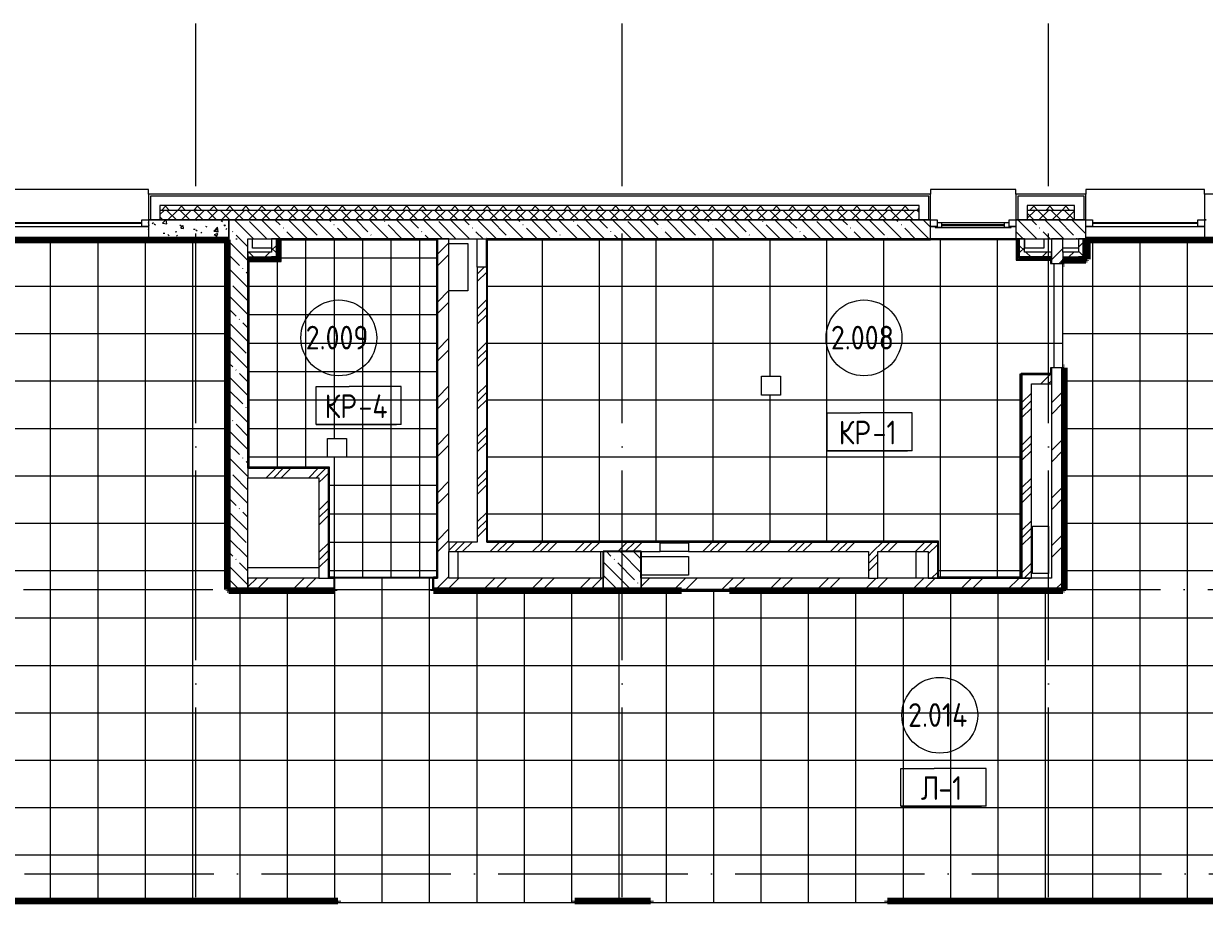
# Model space of a CAD drawing. Header units: millimetres. Extents: x 97 to 214665, y -4577 to 61202.
# Drawn here: x 68931 to 81393, y 51375 to 60645 of the extents above; entities that cross this region are included whole.
import ezdxf

# ---------------------------------------------------------------- set-up
doc = ezdxf.new("R2010")
doc.units = ezdxf.units.MM
doc.linetypes.add('ADSK_Линия сетки', pattern=[2500, 2000, -250, 0, -250])
for name, color, linetype, lineweight in [('A-AREA-____-IDEN', 2, 'Continuous', 20), ('A-FLOR-____-IDEN', 11, 'Continuous', 20), ('A-FLOR-____-OTLN', 192, 'Continuous', 9), ('A-FLOR-____-PATT', 8, 'Continuous', 9), ('A-GENM-____-MCUT', 13, 'Continuous', 9), ('A-GENM-____-OTLN', 13, 'Continuous', 9), ('A-GLAZ-____-MCUT', 151, 'Continuous', 9), ('A-GLAZ-____-OTLN', 151, 'Continuous', 9), ('A-WALL-____-MCUT', 113, 'Continuous', 9), ('A-WALL-____-PATT', 111, 'Continuous', 9), ('A-WALL-FNSH-MCUT', 113, 'Continuous', 9), ('I-WALL-____-OTLN', 2, 'Continuous', 9), ('S-COLS-____-MCUT', 52, 'Continuous', 9), ('S-COLS-____-OTLN', 52, 'Continuous', 9), ('S-GRID-____-OTLN', 1, 'Continuous', 9)]:
    doc.layers.add(name, color=color, linetype=linetype, lineweight=lineweight)
doc.styles.add('GOST Common', font='GOST_Common.ttf', dxfattribs={"width": 0.9, "height": 250})
pattern_1 = [(45, (0, 0), (-224.5064, 224.5064), []), (45, (79.38, 0), (0, 449.0128), []), (45, (-79.38, 0), (0, 449.0128), [])]
pattern_2 = [(45, (0, 0), (-251.4472, 251.4472), []), (45, (0, 381), (-251.4472, 251.4472), [])]
pattern_3 = [(135, (0, 0), (-142.5612, -142.5612), []), (135, (142.56, 0), (-142.5612, -142.5612), [252.016, -50.403, 3.353, -47.05])]
pattern_4 = [(45, (0, 0), (-141.42136, 141.42136), []), (135, (0, 0), (-141.42136, -141.42136), [])]

# ---------------------------------------------------------------- blocks, each defined once
blk = doc.blocks.new('Окно_СКБ_1Ст1 - 120_Окно_СКБ_1Ст_900_ОК3л-29018700-О_АИ_ПП_4_200_Целиком')
at = {"layer": 'A-GLAZ-____-MCUT', "color": 90}
for p, q in [((-450, -195), (-450, -125)), ((-450, -125), (-380, -125)), ((-380, -195), (-450, -195)), ((-380, -195), (-400, -195)), ((-400, -195), (-400, -205)), ((-400, -205), (400, -205)), ((400, -205), (-400, -205)), ((-380, -125), (-380, -195)), ((380, -155), (-380, -155)), ((-380, -155), (-380, -195)), ((-330, -205), (-330, -155)), ((330, -205), (330, -155)), ((380, -195), (380, -125)), ((380, -125), (450, -125)), ((380, -195), (380, -155)), ((450, -195), (380, -195)), ((400, -195), (380, -195)), ((400, -205), (400, -195)), ((450, -125), (450, -195))]:
    blk.add_line(p, q, dxfattribs=at)
at = {"layer": 'A-GLAZ-____-MCUT', "color": 10, "lineweight": 5}
for p, q in [((-330, -175), (330, -175)), ((330, -185), (-330, -185))]:
    blk.add_line(p, q, dxfattribs=at)
at = {"layer": 'A-GLAZ-____-OTLN', "color": 10, "lineweight": 5}
for p, q in [((-450, -195), (-400, -195)), ((400, -195), (450, -195))]:
    blk.add_line(p, q, dxfattribs=at)
blk = doc.blocks.new('Окно_СКБ_1Ст1 - 120_Окно_СКБ_1Ст_1250_ОКп14_E30-37619683-О_АИ_ПП_4_200_Целиком')
at = {"layer": 'A-GLAZ-____-MCUT', "color": 90}
for p, q in [((-625, -195), (-625, -125)), ((-625, -125), (-555, -125)), ((-555, -195), (-625, -195)), ((-555, -125), (-555, -195)), ((555, -195), (555, -125)), ((555, -125), (625, -125)), ((625, -195), (555, -195)), ((625, -125), (625, -195))]:
    blk.add_line(p, q, dxfattribs=at)
at = {"layer": 'A-GLAZ-____-MCUT', "color": 10, "lineweight": 5}
for p, q in [((555, -155), (-555, -155)), ((555, -165), (-555, -165))]:
    blk.add_line(p, q, dxfattribs=at)
at = {"layer": 'A-GLAZ-____-OTLN', "color": 10, "lineweight": 5}
blk.add_line((-625, -195), (625, -195), dxfattribs=at)
blk = doc.blocks.new('WNW_Отлив1 - Отлив_металлический 2-28596055-О_АИ_ПП_4_200_Целиком')
at = {"layer": 'A-GLAZ-____-OTLN', "color": 10, "lineweight": 5}
for p, q in [((450, 320), (-450, 320)), ((-450, 320), (-450, 270)), ((450, 270), (450, 320))]:
    blk.add_line(p, q, dxfattribs=at)
blk = doc.blocks.new('WNW_Отлив1 - Отлив_металлический 2-28598996-О_АИ_ПП_4_200_Целиком')
at = {"layer": 'A-GLAZ-____-OTLN', "color": 10, "lineweight": 5}
for p, q in [((625, 320), (-625, 320)), ((-625, 320), (-625, 270)), ((625, 270), (625, 320))]:
    blk.add_line(p, q, dxfattribs=at)
blk = doc.blocks.new('Окно_СКБ_2Ст1 - Окно_СКБ_2Ст_2800_ОК12Л-29018792-О_АИ_ПП_4_200_Целиком')
at = {"layer": 'A-GLAZ-____-MCUT', "color": 90}
for p, q in [((-1400, -195), (-1400, -125)), ((-1400, -125), (-1330, -125)), ((-1330, -195), (-1400, -195)), ((-1330, -195), (-1350, -195)), ((-1350, -195), (-1350, -205)), ((-1350, -205), (-550, -205)), ((-550, -205), (-1350, -205)), ((-1330, -125), (-1330, -195)), ((-570, -155), (-1330, -155)), ((-1330, -155), (-1330, -195)), ((-1280, -205), (-1280, -155)), ((-620, -205), (-620, -155)), ((-570, -195), (-570, -125)), ((-570, -125), (-500, -125)), ((-570, -195), (-570, -155)), ((-500, -195), (-570, -195)), ((-550, -195), (-570, -195)), ((-550, -205), (-550, -195)), ((-500, -125), (-500, -195)), ((1330, -195), (1330, -125)), ((1330, -125), (1400, -125)), ((1400, -195), (1330, -195)), ((1400, -125), (1400, -195))]:
    blk.add_line(p, q, dxfattribs=at)
at = {"layer": 'A-GLAZ-____-MCUT', "color": 10, "lineweight": 5}
for p, q in [((-1280, -175), (-620, -175)), ((-620, -185), (-1280, -185)), ((1330, -155), (-500, -155)), ((1330, -165), (-500, -165))]:
    blk.add_line(p, q, dxfattribs=at)
at = {"layer": 'A-GLAZ-____-OTLN', "color": 10, "lineweight": 5}
for p, q in [((-1400, -195), (-1350, -195)), ((-550, -195), (1400, -195))]:
    blk.add_line(p, q, dxfattribs=at)
blk = doc.blocks.new('WNW_Отлив1 - Отлив_металлический 2-28596384-О_АИ_ПП_4_200_Целиком')
at = {"layer": 'A-GLAZ-____-OTLN', "color": 10, "lineweight": 5}
for p, q in [((1400, 320), (-1400, 320)), ((-1400, 320), (-1400, 270)), ((1400, 270), (1400, 320))]:
    blk.add_line(p, q, dxfattribs=at)
blk = doc.blocks.new('ASML_АР_Отделка Люка - ВО Отделка люков_Грунтовка 0_Шпатлевка 0_Окраска 0_0-42467640-О_АИ_ПП_4_200_Целиком')
at = {"layer": 'A-GENM-____-MCUT', "color": 130, "lineweight": 25}
for p, q in [((150, 3), (-150, 3)), ((-150, 3), (-150, 0)), ((150, 0), (150, 3)), ((-150, 0), (150, 0))]:
    blk.add_line(p, q, dxfattribs=at)
blk = doc.blocks.new('0083_СОШ675_АР_R22_rvt-1-О_АИ_ПП_4_200_Целиком')
at = {"layer": 'A-WALL-____-PATT', "lineweight": 5}
h = blk.add_hatch(dxfattribs=at)
h.set_pattern_fill('FP_7', color=10, style=0, pattern_type=2)
h.set_pattern_definition([(135, (0, 0), (-84.85281, -84.85281), []), (225, (0, 0), (84.85281, -84.85281), [])])
h.paths.add_polyline_path([(69260, 58675), (69260, 58725), (63140, 58725), (63140, 58675), (68797, 58675)])
h.paths.add_polyline_path([(61290, 58675), (61700, 58675), (61700, 58725), (61290, 58725)])
h.paths.add_polyline_path([(60100, 58675), (60150, 58675), (60150, 58725), (52970, 58725), (52970, 58675), (59133, 58675)])
h.paths.add_polyline_path([(49930, 58675), (49930, 58725), (48670, 58725), (48670, 58675), (49470, 58675)])
h.paths.add_polyline_path([(45630, 58675), (45630, 58725), (44320, 58725), (44320, 58675), (45604, 58675)])
h.paths.add_polyline_path([(43180, 58675), (43180, 58725), (42770, 58725), (42770, 58675)])
h.paths.add_polyline_path([(41280, 58675), (41280, 58725), (39970, 58725), (39970, 58675), (40773, 58675)])
h.paths.add_polyline_path([(36930, 58675), (36930, 58725), (35620, 58725), (35620, 58675), (36907, 58675)])
h.paths.add_polyline_path([(32580, 58675), (32580, 58725), (31270, 58725), (31270, 58675), (32075, 58675)])
h.paths.add_polyline_path([(29720, 58675), (30130, 58675), (30130, 58725), (29720, 58725)])
h.paths.add_polyline_path([(28230, 58675), (28230, 58725), (24015, 58725), (24015, 58675), (25311, 58675)])
h.paths.add_polyline_path([(22412, 58675), (22525, 58675), (22525, 58725), (22025, 58725), (22025, 58675)])
h.paths.add_polyline_path([(20885, 58675), (20885, 58725), (12870, 58725), (12870, 58675), (20479, 58675)])
h.paths.add_polyline_path([(8883, 58675), (9830, 58675), (9830, 58725), (8870, 58725), (8870, 58675)])
h.paths.add_polyline_path([(7430, 58675), (7430, 58725), (-350, 58725), (-350, 58675), (5984, 58675)])
h = blk.add_hatch(dxfattribs=at)
h.set_pattern_fill('FP_21', color=10, style=0, pattern_type=2)
h.set_pattern_definition([(45, (0, 0), (-70.71068, 70.71068), []), (135, (0, 0), (-70.71068, -70.71068), [])])
h.paths.add_polyline_path([(69050, 58575), (69260, 58575), (69260, 58675), (63140, 58675), (63140, 58575), (68797, 58575)])
h.paths.add_polyline_path([(59250, 58575), (60150, 58575), (60150, 58675), (52970, 58675), (52970, 58575), (59133, 58575)])
h.paths.add_polyline_path([(61290, 58575), (61700, 58575), (61700, 58675), (61290, 58675)])
h.paths.add_polyline_path([(49650, 58575), (49650, 58575), (49930, 58575), (49930, 58675), (48670, 58675), (48670, 58575), (49470, 58575)])
h.paths.add_polyline_path([(45350, 58575), (45350, 58575), (45630, 58575), (45630, 58675), (44320, 58675), (44320, 58575), (44638, 58575)])
h.paths.add_polyline_path([(40773, 58575), (41280, 58575), (41280, 58675), (39970, 58675), (39970, 58575)])
h.paths.add_polyline_path([(43180, 58575), (43180, 58675), (42770, 58675), (42770, 58575)])
h.paths.add_polyline_path([(36907, 58575), (36930, 58575), (36930, 58675), (35620, 58675), (35620, 58575), (36350, 58575)])
h.paths.add_polyline_path([(31270, 58575), (32580, 58575), (32580, 58675), (31270, 58675)])
h.paths.add_polyline_path([(29720, 58575), (30130, 58575), (30130, 58675), (29720, 58675)])
h.paths.add_polyline_path([(28230, 58575), (28230, 58675), (24015, 58675), (24015, 58575), (25311, 58575)])
h.paths.add_polyline_path([(22525, 58575), (22525, 58675), (22025, 58675), (22025, 58575), (22412, 58575)])
h.paths.add_polyline_path([(20885, 58575), (20885, 58675), (12870, 58675), (12870, 58575), (20479, 58575)])
h.paths.add_polyline_path([(9830, 58575), (9830, 58675), (8870, 58675), (8870, 58575), (9100, 58575)])
h.paths.add_polyline_path([(7430, 58575), (7430, 58675), (-300, 58675), (-300, 58575), (5984, 58575)])
h = blk.add_hatch(dxfattribs=at)
h.set_pattern_fill('FP_74', color=10, style=0, pattern_type=2)
h.set_pattern_definition([(50, (0, 0), (364.368, -31.8783), [38.1, -419.1]), (355, (0, 0), (-70.4859, 382.1133), [30.48, -335.28]), (100.451, (30.36, -2.66), (293.885, 350.2334), [32.38, -356.18]), (46.184, (0, 101.6), (542.1585, -84.0858), [57.15, -628.65]), (96.636, (45.2, 94.6), (474.805, 494.8554), [48.57, -534.27]), (351.184, (0, 101.6), (474.81, 494.85), [45.72, -502.92]), (21, (50.8, 76.2), (303.2285, -204.5305), [38.1, -419.1]), (326, (50.8, 76.2), (123.604, 368.376), [30.48, -335.28]), (71.451, (76.07, 59.16), (426.8341, 163.8427), [32.38, -356.18]), (37.5, (0, 0), (6.17665, 169.11015), [16.764, -314.452, 16.764, -323.596, -336.55]), (37.5, (0, 0), (6.17665, 169.11015), [-671.576, 16.764, -319.786]), (7.5, (0, 0), (133.6389, 200.3615), [16.764, -177.292, 16.764, -306.832, -128.27]), (7.5, (0, 0), (133.6389, 200.3615), [-517.652, 16.764, -111.506]), (327.5, (-113.28, 0), (271.18182, -11.45836), [16.764, -110.236, 16.764, -379.476, -525.78]), (327.5, (-113.28, 0), (271.18182, -11.45836), [-523.24, 16.764, -509.016]), (317.5, (-164.08, 0), (296.2585, 50.85285), [16.764, -148.336, 16.764, -246.38, -373.38]), (317.5, (-164.08, 0), (296.2585, 50.85285), [-428.244, 16.764, -356.616])])
h.paths.add_polyline_path([(13600, 58375), (13600, 58575), (12750, 58575), (12750, 58375)])
h.paths.add_polyline_path([(9950, 58375), (9950, 58575), (9100, 58575), (9100, 58375), (9849, 58375)])
h = blk.add_hatch(dxfattribs=at)
h.set_pattern_fill('FP_31', color=10, style=0, pattern_type=2)
h.set_pattern_definition(pattern_3)
h.paths.add_polyline_path([(13800, 54675), (13800, 58575), (13600, 58575), (13600, 54675), (13715, 54675)])
h = blk.add_hatch(dxfattribs=at)
h.set_pattern_fill('FP_31', color=10, style=0, pattern_type=2)
h.set_pattern_definition(pattern_3)
h.paths.add_polyline_path([(22280, 58375), (22645, 58375), (22645, 58575), (21905, 58575), (21905, 58375), (21929, 58375)])
h.paths.add_polyline_path([(21005, 58375), (21005, 58575), (13800, 58575), (13800, 58375), (20479, 58375)])
h = blk.add_hatch(dxfattribs=at)
h.set_pattern_fill('FP_20', color=252, style=0, pattern_type=2)
h.set_pattern_definition(pattern_4)
h.paths.add_polyline_path([(14100, 58185), (14100, 58375), (14050, 58375), (14050, 58185)])
h = blk.add_hatch(dxfattribs=at)
h.set_pattern_fill('FP_11', color=10, style=0, pattern_type=2)
h.set_pattern_definition(pattern_2)
h.paths.add_polyline_path([(15800, 54795), (15920, 54795), (15920, 58375), (15800, 58375), (15800, 54848)])
h = blk.add_hatch(dxfattribs=at)
h.set_pattern_fill('FP_20', color=252, style=0, pattern_type=2)
h.set_pattern_definition(pattern_4)
h.paths.add_polyline_path([(21995, 58185), (21995, 58375), (21945, 58375), (21945, 58185)])
h = blk.add_hatch(dxfattribs=at)
h.set_pattern_fill('FP_11', color=10, style=0, pattern_type=2)
h.set_pattern_definition(pattern_2)
h.paths.add_polyline_path([(22280, 54675), (22400, 54675), (22400, 57015), (22280, 57015), (22280, 54795)])
h.paths.add_polyline_path([(22280, 58115), (22400, 58115), (22400, 58375), (22280, 58375)])
h = blk.add_hatch(dxfattribs=at)
h.set_pattern_fill('FP_20', color=252, style=0, pattern_type=2)
h.set_pattern_definition(pattern_4)
h.paths.add_polyline_path([(22617, 58185), (22617, 58375), (22567, 58375), (22567, 58185)])
h = blk.add_hatch(dxfattribs=at)
h.set_pattern_fill('FP_20', color=252, style=0, pattern_type=2)
h.set_pattern_definition(pattern_4)
h.paths.add_polyline_path([(14050, 58185), (14050, 58235), (13800, 58235), (13800, 58185)])
h = blk.add_hatch(dxfattribs=at)
h.set_pattern_fill('FP_20', color=252, style=0, pattern_type=2)
h.set_pattern_definition(pattern_4)
h.paths.add_polyline_path([(22280, 58185), (22280, 58235), (21995, 58235), (21995, 58185)])
h = blk.add_hatch(dxfattribs=at)
h.set_pattern_fill('FP_20', color=252, style=0, pattern_type=2)
h.set_pattern_definition(pattern_4)
h.paths.add_polyline_path([(22567, 58185), (22567, 58235), (22400, 58235), (22400, 58185), (22412, 58185)])
h = blk.add_hatch(dxfattribs=at)
h.set_pattern_fill('FP_15', color=10, style=0, pattern_type=2)
h.set_pattern_definition(pattern_1)
h.paths.add_polyline_path([(16220, 55175), (16320, 55175), (16320, 58075), (16220, 58075), (16220, 57739)])
h = blk.add_hatch(dxfattribs=at)
h.set_pattern_fill('FP_15', color=10, style=0, pattern_type=2)
h.set_pattern_definition(pattern_1)
h.paths.add_polyline_path([(21975, 56845), (22280, 56845), (22280, 56945), (21975, 56945), (21975, 56940), (21970, 56940), (21970, 56845)])
h = blk.add_hatch(dxfattribs=at)
h.set_pattern_fill('FP_15', color=10, style=0, pattern_type=2)
h.set_pattern_definition(pattern_1)
h.paths.add_polyline_path([(22070, 54795), (22070, 56845), (21970, 56845), (21970, 54795)])
h = blk.add_hatch(dxfattribs=at)
h.set_pattern_fill('FP_15', color=10, style=0, pattern_type=2)
h.set_pattern_definition(pattern_1)
h.paths.add_polyline_path([(13800, 55855), (14650, 55855), (14650, 55950), (14645, 55950), (14645, 55955), (13800, 55955)])
h = blk.add_hatch(dxfattribs=at)
h.set_pattern_fill('FP_15', color=10, style=0, pattern_type=2)
h.set_pattern_definition(pattern_1)
h.paths.add_polyline_path([(14650, 54795), (14650, 55855), (14550, 55855), (14550, 54795)])
h = blk.add_hatch(dxfattribs=at)
h.set_pattern_fill('FP_15', color=10, style=0, pattern_type=2)
h.set_pattern_definition(pattern_1)
h.paths.add_polyline_path([(20450, 55075), (20980, 55075), (20980, 55175), (18450, 55175), (18450, 55075), (20350, 55075)])
h.paths.add_polyline_path([(15920, 55075), (18150, 55075), (18150, 55175), (15920, 55175)])
h = blk.add_hatch(dxfattribs=at)
h.set_pattern_fill('FP_15', color=10, style=0, pattern_type=2)
h.set_pattern_definition(pattern_1)
h.paths.add_polyline_path([(20980, 54795), (21080, 54795), (21080, 55170), (21075, 55170), (21075, 55175), (20980, 55175), (20980, 54848)])
h = blk.add_hatch(dxfattribs=at)
h.set_pattern_fill('FP_15', color=10, style=0, pattern_type=2)
h.set_pattern_definition(pattern_1)
h.paths.add_polyline_path([(20450, 54795), (20450, 55075), (20350, 55075), (20350, 54795)])
h = blk.add_hatch(dxfattribs=at)
h.set_pattern_fill('FP_11', color=10, style=0, pattern_type=2)
h.set_pattern_definition(pattern_2)
h.paths.add_polyline_path([(22280, 54675), (22280, 54795), (17950, 54795), (17950, 54675), (18877, 54675), (18877, 54680), (18887, 54680), (18887, 54675), (21446, 54675)])
h.paths.add_polyline_path([(17550, 54675), (17550, 54795), (15760, 54795), (15760, 54675)])
h.paths.add_polyline_path([(14710, 54675), (14710, 54795), (13800, 54795), (13800, 54675)])
at = {"layer": 'S-COLS-____-OTLN', "lineweight": 5}
h = blk.add_hatch(dxfattribs=at)
h.set_pattern_fill('FP_31', color=256, style=0, pattern_type=2)
h.set_pattern_definition(pattern_3)
h.paths.add_polyline_path([(17580, 54675), (17950, 54675), (17950, 55075), (17550, 55075), (17550, 54675)])
at = {"layer": 'A-FLOR-____-OTLN', "color": 90}
for p, q in [((13850, 58275), (13850, 58375)), ((13850, 58375), (14050, 58375)), ((15920, 58325), (16120, 58325)), ((16120, 58325), (16120, 57825)), ((22000, 58275), (22000, 58375)), ((22000, 58375), (22200, 58375)), ((22200, 58375), (22200, 58275)), ((14050, 58275), (13850, 58275)), ((22200, 58275), (22000, 58275)), ((22567, 58275), (22400, 58275)), ((16120, 57825), (15920, 57825)), ((22080, 54843), (22080, 55343)), ((22080, 55343), (22250, 55343)), ((22250, 55343), (22250, 54843)), ((16020, 54795), (16020, 55075)), ((17520, 55075), (17520, 54795)), ((17950, 55025), (18450, 55025)), ((18450, 55025), (18450, 54825)), ((20850, 55075), (20850, 54795)), ((14550, 54905), (13800, 54905)), ((22250, 54843), (22080, 54843)), ((18450, 54825), (17950, 54825))]:
    blk.add_line(p, q, dxfattribs=at)
at = {"layer": 'A-WALL-____-MCUT', "color": 10, "lineweight": 5}
for p, q in [((12770, 58825), (12770, 58575)), ((20985, 58825), (12770, 58825)), ((20985, 58575), (20985, 58825)), ((21925, 58825), (21925, 58575)), ((22625, 58825), (21925, 58825)), ((22625, 58575), (22625, 58825)), ((12870, 58725), (12870, 58675)), ((20885, 58725), (12870, 58725)), ((20885, 58675), (20885, 58725)), ((22025, 58725), (22025, 58675)), ((22525, 58725), (22025, 58725)), ((22525, 58675), (22525, 58725)), ((12870, 58675), (12870, 58575)), ((20885, 58675), (12870, 58675)), ((20885, 58575), (20885, 58675)), ((22025, 58675), (22025, 58575)), ((22525, 58675), (22025, 58675)), ((22525, 58575), (22525, 58675)), ((14112, 58173), (14112, 58375)), ((21932, 58173), (21932, 58375)), ((22400, 58375), (22280, 58375)), ((22630, 58173), (22630, 58375)), ((22400, 58235), (22400, 58185)), ((13800, 58173), (14050, 58173)), ((14100, 58173), (14050, 58173)), ((14112, 58173), (14100, 58173)), ((21945, 58173), (21932, 58173)), ((21995, 58173), (21945, 58173)), ((22280, 58173), (21995, 58173)), ((22400, 58173), (22567, 58173)), ((22617, 58173), (22567, 58173)), ((22630, 58173), (22617, 58173)), ((13800, 55955), (13800, 55855)), ((15920, 55175), (15920, 55075)), ((14550, 54795), (14650, 54795)), ((17550, 54675), (17550, 54795)), ((17950, 54795), (17950, 54675)), ((20350, 54795), (20450, 54795))]:
    blk.add_line(p, q, dxfattribs=at)
at = {"layer": 'A-WALL-____-MCUT', "color": 50, "lineweight": 13}
for p, q in [((12750, 58575), (12770, 58575)), ((12750, 58575), (12750, 58375)), ((12770, 58575), (12750, 58575)), ((12770, 58575), (12870, 58575)), ((12870, 58575), (12770, 58575)), ((12870, 58575), (13600, 58575)), ((13600, 58575), (12870, 58575)), ((13600, 58575), (13600, 54675)), ((13800, 58575), (13600, 58575)), ((13600, 58375), (13600, 58575)), ((13800, 58575), (20885, 58575)), ((20885, 58575), (13800, 58575)), ((20885, 58575), (20985, 58575)), ((20985, 58575), (20885, 58575)), ((20985, 58575), (21005, 58575)), ((21005, 58575), (20985, 58575)), ((21005, 58375), (21005, 58575)), ((21905, 58575), (21925, 58575)), ((21905, 58575), (21905, 58375)), ((21925, 58575), (21905, 58575)), ((21925, 58575), (22025, 58575)), ((22025, 58575), (21925, 58575)), ((22025, 58575), (22525, 58575)), ((22525, 58575), (22025, 58575)), ((22525, 58575), (22625, 58575)), ((22625, 58575), (22525, 58575)), ((22625, 58575), (22645, 58575)), ((22645, 58575), (22625, 58575)), ((22645, 58375), (22645, 58575)), ((23895, 58575), (23915, 58575)), ((23895, 58575), (23895, 58375)), ((23915, 58575), (23895, 58575)), ((12750, 58375), (13600, 58375)), ((13800, 55955), (13800, 58375)), ((13800, 58375), (16317, 58375)), ((14050, 58375), (14050, 58235)), ((14100, 58375), (14050, 58375)), ((14100, 58185), (14100, 58375)), ((15800, 58375), (15800, 54795)), ((15920, 58375), (15800, 58375)), ((15920, 55175), (15920, 58375)), ((16320, 58375), (21005, 58375)), ((21905, 58375), (22280, 58375)), ((21995, 58375), (21945, 58375)), ((21945, 58185), (21945, 58375)), ((21995, 58235), (21995, 58375)), ((22280, 58375), (22280, 58115)), ((22400, 58235), (22400, 58375)), ((22400, 58375), (22645, 58375)), ((22567, 58375), (22567, 58235)), ((22617, 58375), (22567, 58375)), ((22617, 58185), (22617, 58375)), ((23895, 58375), (24155, 58375)), ((14050, 58235), (13800, 58235)), ((13800, 58235), (13800, 58185)), ((22280, 58235), (21995, 58235)), ((22280, 58185), (22280, 58235)), ((22567, 58235), (22400, 58235)), ((13800, 58185), (14050, 58185)), ((14100, 58185), (14050, 58185)), ((21995, 58185), (21945, 58185)), ((22280, 58185), (21995, 58185)), ((22280, 58115), (22400, 58115)), ((22400, 58185), (22567, 58185)), ((22400, 58185), (22400, 58173)), ((22400, 58173), (22400, 58160)), ((22400, 58115), (22400, 58160)), ((22617, 58185), (22567, 58185)), ((16220, 58075), (16220, 55175)), ((16317, 58075), (16220, 58075)), ((16320, 55175), (16320, 58075)), ((22280, 57015), (22280, 54795)), ((22400, 57015), (22280, 57015)), ((22400, 54675), (22400, 57015)), ((21970, 56940), (21970, 56845)), ((21970, 56845), (21970, 54795)), ((22280, 56945), (21975, 56945)), ((22070, 54795), (22070, 56845)), ((22070, 56845), (22280, 56845)), ((22280, 56845), (22280, 56945)), ((14645, 55955), (13800, 55955)), ((13800, 54675), (13800, 55855)), ((13800, 55855), (14550, 55855)), ((14550, 55855), (14550, 54795)), ((14650, 55855), (14650, 55950)), ((14650, 54795), (14650, 55855)), ((16220, 55175), (15920, 55175)), ((18150, 55175), (16320, 55175)), ((18150, 55075), (18150, 55172)), ((20980, 55175), (18450, 55175)), ((18450, 55172), (18450, 55075)), ((21075, 55175), (20980, 55175)), ((21080, 54795), (21080, 55170)), ((15920, 55075), (18150, 55075)), ((15920, 54795), (15920, 55075)), ((18450, 55075), (20350, 55075)), ((20350, 55075), (20350, 54795)), ((20450, 55075), (20980, 55075)), ((20450, 54795), (20450, 55075)), ((20980, 55075), (20980, 54795)), ((14550, 54795), (13800, 54795)), ((13800, 54795), (13800, 54675)), ((14710, 54795), (14650, 54795)), ((14710, 54675), (14710, 54795)), ((15800, 54795), (15760, 54795)), ((15760, 54795), (15760, 54675)), ((17550, 54795), (15920, 54795)), ((20350, 54795), (17950, 54795)), ((22280, 54795), (20450, 54795)), ((20980, 54795), (21080, 54795)), ((21970, 54795), (22070, 54795)), ((13600, 54675), (13800, 54675)), ((13800, 54675), (14710, 54675)), ((15760, 54675), (17550, 54675)), ((17950, 54675), (18877, 54675)), ((18887, 54675), (22280, 54675)), ((22280, 54675), (22400, 54675))]:
    blk.add_line(p, q, dxfattribs=at)
at = {"layer": 'A-WALL-____-MCUT', "color": 90}
blk.add_line((13600, 58575), (13800, 58575), dxfattribs=at)
at = {"layer": 'A-WALL-____-MCUT', "color": 130, "lineweight": 25}
for p, q in [((14140, 58375), (14125, 58375)), ((14125, 58160), (14125, 58375)), ((14140, 58150), (14140, 58375)), ((13800, 58160), (13800, 58145)), ((13800, 58160), (14050, 58160)), ((13800, 58145), (14050, 58145)), ((14112, 58160), (14050, 58160)), ((14050, 58145), (14100, 58145)), ((14100, 58145), (14112, 58145)), ((14125, 58160), (14112, 58160)), ((14112, 58145), (14125, 58145)), ((14125, 58145), (14135, 58145))]:
    blk.add_line(p, q, dxfattribs=at)
at = {"layer": 'A-WALL-FNSH-MCUT', "color": 90}
for p, q in [((21005, 58845), (12750, 58845)), ((12750, 58845), (12750, 58575)), ((21005, 58575), (21005, 58845)), ((22645, 58845), (21905, 58845)), ((21905, 58845), (21905, 58575)), ((22645, 58575), (22645, 58845)), ((28350, 58845), (23895, 58845)), ((23895, 58845), (23895, 58575)), ((14112, 58375), (14100, 58375)), ((14125, 58375), (14112, 58375)), ((21920, 58375), (21920, 58165)), ((21932, 58375), (21920, 58375)), ((21945, 58375), (21932, 58375)), ((22630, 58375), (22617, 58375)), ((22642, 58375), (22630, 58375)), ((22642, 58160), (22642, 58375)), ((13800, 58185), (13800, 58173)), ((13800, 58173), (13800, 58160)), ((21925, 58160), (21932, 58160)), ((21932, 58160), (21945, 58160)), ((21945, 58160), (21995, 58160)), ((21995, 58160), (22280, 58160)), ((22280, 58173), (22280, 58185)), ((22280, 58160), (22280, 58173)), ((22400, 58160), (22567, 58160)), ((22567, 58160), (22617, 58160)), ((22617, 58160), (22630, 58160)), ((22630, 58160), (22642, 58160))]:
    blk.add_line(p, q, dxfattribs=at)
at = {"layer": 'I-WALL-____-OTLN', "color": 90}
for p, q in [((12750, 58375), (9950, 58375)), ((16220, 58075), (16220, 58375)), ((21905, 58375), (21005, 58375)), ((23895, 58375), (22645, 58375)), ((18450, 55075), (18150, 55075))]:
    blk.add_line(p, q, dxfattribs=at)
at = {"layer": 'S-COLS-____-MCUT', "color": 130, "lineweight": 25}
for p, q in [((17950, 55075), (17550, 55075)), ((17550, 55075), (17550, 54795)), ((17950, 54795), (17950, 55075)), ((17550, 54675), (17950, 54675))]:
    blk.add_line(p, q, dxfattribs=at)
at = {"layer": 'S-COLS-____-OTLN', "color": 90}
for p, q in [((17550, 54795), (17550, 54675)), ((17950, 54675), (17950, 54795))]:
    blk.add_line(p, q, dxfattribs=at)
at = {"layer": 'A-GENM-____-OTLN', "color": 90, "lineweight": 9, "rotation": 269.9999999999999}
blk.add_blockref('ASML_АР_Отделка Люка - ВО Отделка люков_Грунтовка 0_Шпатлевка 0_Окраска 0_0-42467640-О_АИ_ПП_4_200_Целиком', (16317, 58225), dxfattribs=at)
at = {"layer": 'A-GENM-____-OTLN', "color": 90, "lineweight": 9}
blk.add_blockref('ASML_АР_Отделка Люка - ВО Отделка люков_Грунтовка 0_Шпатлевка 0_Окраска 0_0-42467640-О_АИ_ПП_4_200_Целиком', (18300, 55172), dxfattribs=at)
at = {"layer": 'A-GLAZ-____-OTLN', "color": 90, "lineweight": 9}
for name, p in [('WNW_Отлив1 - Отлив_металлический 2-28596384-О_АИ_ПП_4_200_Целиком', (11350, 58575)), ('WNW_Отлив1 - Отлив_металлический 2-28596055-О_АИ_ПП_4_200_Целиком', (21455, 58575)), ('WNW_Отлив1 - Отлив_металлический 2-28598996-О_АИ_ПП_4_200_Целиком', (23270, 58575)), ('Окно_СКБ_2Ст1 - Окно_СКБ_2Ст_2800_ОК12Л-29018792-О_АИ_ПП_4_200_Целиком', (11350, 58700)), ('Окно_СКБ_1Ст1 - 120_Окно_СКБ_1Ст_900_ОК3л-29018700-О_АИ_ПП_4_200_Целиком', (21455, 58700)), ('Окно_СКБ_1Ст1 - 120_Окно_СКБ_1Ст_1250_ОКп14_E30-37619683-О_АИ_ПП_4_200_Целиком', (23270, 58700))]:
    blk.add_blockref(name, p, dxfattribs=at)
blk = doc.blocks.new('BSC_Колонна _Прямоугольная - ПР-1_Профиль торцевой для плитки-3477160-О_АИ_ПП_4_200_Целиком')
at = {"layer": 'S-COLS-____-MCUT'}
for p, q in [((5, 5), (-5, 5)), ((-5, 5), (-5, -5)), ((5, -5), (5, 5)), ((-5, -5), (5, -5))]:
    blk.add_line(p, q, dxfattribs=at)
blk = doc.blocks.new('ADSK_Марка_Перекрытие - Типоразмер_ADSK_Марка-158127-О_АИ_ПП_4_200_Целиком')
at = {"layer": 'A-FLOR-____-IDEN'}
for p, q in [((-4.5, 4), (-1, 4)), ((-4.5, 0), (-4.5, 4)), ((4.5, 4), (-1, 4)), ((4.5, 0), (4.5, 4)), ((4.5, 0), (-4.5, 0)), ((-4.5, 0), (4, 0))]:
    blk.add_line(p, q, dxfattribs=at)
blk = doc.blocks.new('ADSK_Марка_Помещение_ОдноЗначение - Номер-159740-О_АИ_ПП_4_200_Целиком')
at = {"layer": 'A-AREA-____-IDEN'}
blk.add_circle((0, 0), 4, dxfattribs=at)

msp = doc.modelspace()

# ---------------------------------------------------------------- hatches: boundary and pattern name
at = {"layer": 'A-FLOR-____-PATT'}
h = msp.add_hatch(dxfattribs=at)
h.set_pattern_fill('FP_212', color=256, style=0, pattern_type=2)
h.set_pattern_definition([(0, (73715.6, 54875), (0, 500), []), (90, (73715.6, 54875), (-500, 3e-14), [])])
h.paths.add_polyline_path([(60197.386232, 51374.999414), (60198.09249, 51374.999414), (60198.09249, 51390), (72248.136333, 51390), (72248.136333, 51375), (74748.136333, 51374.999414), (74748.136333, 51390), (75548.114412, 51390), (75548.114412, 51375), (78048.114412, 51374.999414), (78048.114412, 51390), (84648.114412, 51390), (84648.1147, 51375), (87148.114412, 51375), (87148.114412, 51390), (89918.114412, 51390), (89918.114412, 51674.999707), (89933.114412, 51674.999707), (89933.114412, 54374.999707), (89918.114412, 54374.999707), (89918.114412, 54660.000586), (86273.114412, 54660.000586), (86272.953819, 54875), (84773.114412, 54875), (84772.546252, 54660.000586), (82423.114412, 54660.000586), (82423.114412, 54665.000586), (82413.114412, 54665.000586), (82413.114412, 54675.000586), (82408.114412, 54675.000586), (82408.114412, 57090), (81653.114412, 57090), (81653.114412, 57095), (81643.114998, 57095), (81643.114412, 57104.999414), (81638.114412, 57104.999414), (81638.114412, 58360), (80155.114412, 58360), (80155.114412, 58160.000586), (80150.114412, 58160), (80150.114412, 58150.000586), (80140.114412, 58150.000586), (80139.072846, 58145.000586), (79913.114412, 58145.000586), (79913.114412, 58115.000586), (79898.114412, 58114.999414), (79898.114475, 57015.000586), (79913.114412, 57014.999414), (79913.114412, 54675), (79908.114412, 54675), (79908.114412, 54665.000586), (79898.114412, 54665.000586), (79896.985344, 54660.000586), (76380.057745, 54660.000586), (76380.057745, 54655.000586), (75878.407745, 54655.000586), (75878.407745, 54660.000586), (73258.152157, 54660.000586), (73258.152157, 54675), (73248.152157, 54675), (73248.152157, 54795), (72208.152157, 54793.857143), (72208.152157, 54660.000586), (71098.152157, 54660.000586), (71098.152157, 54665.000586), (71088.152157, 54665.000586), (71088.152157, 54675), (71083.152157, 54675), (71083.152157, 58360.000586), (66958.136333, 58360.000586), (66958.136333, 58160), (66953.136333, 58160), (66953.136333, 58150), (66943.136333, 58150), (66943.136333, 58145), (66613.114412, 58145), (66613.114412, 54675), (66608.114412, 54675), (66608.114412, 54665.000586), (66598.114412, 54665.000586), (66598.071248, 54660.000586), (66198.114412, 54660.000586), (66198.114412, 54874.999432), (64558.114412, 54875), (64558.114412, 54660.000586), (57688.114412, 54660.000586), (57688.114412, 54314.727081), (57683.114412, 54314.727081), (57683.114412, 54304.727081), (57673.114412, 54304.727081), (57672.679987, 54299.727081), (57513.114412, 54299.727081), (57513.114412, 51715.000586), (57673.114412, 51715.000586), (57673.114412, 51710.000586), (57683.114412, 51710.000586), (57683.926363, 51700.000586), (57688.114412, 51700.000586), (57688.114412, 51390), (57698.09249, 51390), (57698.09249, 51375), (59616.632787, 51375)])
h = msp.add_hatch(dxfattribs=at)
h.set_pattern_fill('FP_195', color=256, style=0, pattern_type=2)
h.set_pattern_definition([(0, (72210.6, 56675), (0, 300), []), (90, (72210.6, 56675), (-300, 2e-14), [])])
h.paths.add_polyline_path([(72158.152157, 54805.000586), (73288.09249, 54805.000586), (73288.09249, 58365.000006), (71648.020635, 58365.000006), (71648.020635, 58135.000586), (71308.152157, 58135.000586), (71308.152157, 55965.000586), (72158.152157, 55965.000586), (72158.152157, 54812.6)])
h.paths.add_polyline_path([(72148.152157, 56069.865435), (72138.961669, 56069.865435), (72138.961669, 56269.865435), (72338.961669, 56269.865435), (72338.961669, 56069.865435), (72158.152157, 56069.865435)])
h = msp.add_hatch(dxfattribs=at)
h.set_pattern_fill('FP_171', color=256, style=0, pattern_type=2)
h.set_pattern_definition([(90, (76808.1, 56675), (-600, 4e-14), []), (180, (76808.1, 56675), (7e-14, -600), [])])
h.paths.add_polyline_path([(78943.697029, 54805.000586), (79448.114412, 54805.000586), (79448.114412, 56950.000586), (79458.114412, 56950.000586), (79458.114412, 56955.000586), (79768.114412, 56955.000586), (79768.114412, 57014.999414), (79898.114412, 57015.000586), (79898.114021, 58114.999414), (79768.114412, 58114.999414), (79768.114412, 58150.000586), (79408.09249, 58150.000586), (79408.09249, 58365), (73828.114412, 58365), (73828.114412, 55185.000586), (78588.114412, 55185.000586), (78588.114412, 54805.000586)])
h.paths.add_polyline_path([(75948.114412, 55175), (75948.103276, 55175.000586), (75648.114412, 55175.000586)])
h.paths.add_polyline_path([(76918.114412, 56725.05603), (76718.114412, 56725.05603), (76718.114412, 56925.05603), (76918.114412, 56925.05603)])
at = {"layer": 'A-WALL-____-PATT'}
h = msp.add_hatch(color=7, dxfattribs=at)
h.paths.add_polyline_path([(71088.152157, 58365.000586), (71098.152157, 58365.000586), (71098.152157, 58375.000586), (70248.09249, 58375.000586), (70248.09249, 58365.000586)])
h.paths.add_polyline_path([(66953.136333, 58365.000586), (67448.09249, 58365.000586), (67448.09249, 58375.000586), (66953.136333, 58375.000586)])
for points in [[(71098.152157, 54675.000586), (71098.152157, 58365.000586), (71088.152157, 58365.000586), (71088.152157, 54675.000586)], [(71648.020635, 58145.000586), (71648.020635, 58375.000006), (71638.020635, 58375.000006), (71638.247908, 58150.000586), (71643.020635, 58150.000586), (71643.020635, 58145.000586)], [(73288.09249, 58365.000006), (73288.09249, 58375.000006), (71648.020635, 58375.000006), (71648.020635, 58365.000006), (73145.577757, 58365.000006)], [(73298.09249, 54795.000586), (73298.09249, 58375.000006), (73288.09249, 58375.000006), (73288.09249, 54795.000586)], [(73828.114412, 55185.000586), (73828.114412, 58365), (73818.114412, 58365), (73818.114412, 55185.000586)], [(79413.09249, 58160.000586), (79413.09249, 58165.000586), (79418.09249, 58165.000586), (79418.09249, 58375), (79408.09249, 58375), (79408.09249, 58160.000586)], [(80150.114412, 58160.000586), (80150.114412, 58365), (80143.114412, 58365), (80143.114412, 58375), (80140.114412, 58375), (80140.114412, 58160.000586)], [(71298.152157, 55965.000586), (71308.152157, 55965.000586), (71308.152157, 58145.000586), (71298.152157, 58145.000586), (71298.152157, 57739.375891)], [(71308.152157, 58135.000586), (71648.020635, 58135.000586), (71648.020635, 58145.000586), (71643.020635, 58145.000586), (71643.020635, 58140.000586), (71633.020635, 58140.000586), (71633.020635, 58145.000586), (71308.152157, 58145.000586)], [(79768.114412, 58150.000586), (79778.114412, 58150.000586), (79778.114412, 58160.000586), (79423.09249, 58159.857738), (79423.09249, 58155.000586), (79413.09249, 58155.000586), (79413.09249, 58160.000586), (79408.09249, 58160.000586), (79408.09249, 58150.000586), (79426.873636, 58150.000586)], [(79898.114412, 58150.000586), (80150.114412, 58150.000586), (80150.114412, 58160.000586), (79898.114412, 58160.000586)], [(79778.114412, 56945.000586), (79778.114412, 56955.000586), (79458.114412, 56955.000586), (79458.114412, 56945.000586), (79463.114412, 56945.000586), (79463.114412, 56950.000586), (79473.114412, 56950.000586), (79473.114412, 56945.000586)], [(79458.114412, 54805.000586), (79468.114412, 54805.000586), (79468.114412, 56940.000586), (79463.114412, 56940.000586), (79463.114412, 56945.000586), (79458.114412, 56945.000586), (79458.114412, 54847.792418)], [(72153.152157, 55955.000586), (72158.152157, 55955.000586), (72158.152157, 55965.000586), (71298.152157, 55965.000586), (71298.152157, 55955.000586), (72143.152157, 55955.06011), (72143.152157, 55960.000586), (72153.152157, 55960.000586)], [(72148.152157, 54805.000586), (72158.152157, 54805.000586), (72158.152157, 55955.000586), (72153.152157, 55955.000586), (72153.152157, 55950.000586), (72148.152157, 55950.000586), (72148.152157, 54847.792418)], [(78573.114412, 55175.000586), (78573.114412, 55180.000586), (78578.114412, 55180.000586), (78578.114412, 55185.000586), (73818.114412, 55185.000586), (73818.114412, 55175.000586), (75948.114412, 55175.000586)], [(78578.114412, 54805.000586), (78588.114412, 54805.000586), (78588.114412, 55185.000586), (78578.114412, 55185.000586), (78578.114412, 55180.000586), (78583.114412, 55180.000586), (78583.114412, 55170.000586), (78578.114412, 55170.000586), (78578.114412, 54847.792418)], [(78578.114412, 54795.000586), (79468.114412, 54795.000586), (79468.114412, 54805.000586), (78578.114412, 54805.000586)]]:
    msp.add_hatch(color=7, dxfattribs=at).paths.add_polyline_path(points)
h = msp.add_hatch(color=7, dxfattribs=at)
h.paths.add_polyline_path([(79408.09249, 58365), (79408.09249, 58375), (79403.09249, 58375), (79403.09249, 58365)])
h.paths.add_polyline_path([(78503.09249, 58365), (78503.09249, 58375), (73818.114412, 58375), (73818.114412, 58365), (77977.343817, 58365)])
h = msp.add_hatch(color=7, dxfattribs=at)
h.paths.add_polyline_path([(79768.114412, 56955.000586), (79778.114412, 56955.000586), (79778.114412, 57014.999414), (79768.114412, 57014.999414)])
h.paths.add_polyline_path([(79778.114412, 58114.999414), (79778.114412, 58150.000586), (79768.114412, 58150.000586), (79768.114412, 58114.999414)])
h = msp.add_hatch(color=7, dxfattribs=at)
h.paths.add_polyline_path([(79908.114412, 54675.000586), (79908.114412, 57015.000586), (79898.114412, 57015.000586), (79898.114412, 54675.000586)])
h.paths.add_polyline_path([(79908.114412, 58115.000586), (79908.114412, 58150.000586), (79898.114412, 58150.000586), (79898.114412, 58115.000586)])
h = msp.add_hatch(color=7, dxfattribs=at)
h.paths.add_polyline_path([(73258.152157, 54795.000586), (73288.09249, 54795.000586), (73288.09249, 54805.000586), (73258.152157, 54805.000586)])
h.paths.add_polyline_path([(72208.152157, 54795.000586), (72208.152157, 54805.000586), (72148.152157, 54805.000586), (72148.152157, 54795.000586)])
h = msp.add_hatch(color=7, dxfattribs=at)
h.paths.add_polyline_path([(79908.114412, 54665.000586), (79908.114412, 54675.000586), (76385.057745, 54675.000586), (76385.057745, 54670.000586), (76375.057745, 54670.000586), (76375.057745, 54675.000586), (73258.152157, 54675.000586), (73258.152157, 54665.000586), (75873.407745, 54665.000586), (75873.407745, 54670.000586), (75883.407745, 54668.954307), (75883.407745, 54665.000586), (78943.697029, 54665.000586)])
h.paths.add_polyline_path([(71212.871333, 54665.000586), (72208.152157, 54665.000586), (72208.152157, 54675.000586), (71088.152157, 54675.000586), (71088.152157, 54665.000586)])
h = msp.add_hatch(color=7, dxfattribs=at)
h.paths.add_polyline_path([(89923.114412, 51375), (89923.114412, 51385), (87148.114412, 51385), (87148.114412, 51375), (89573.582363, 51375)])
h.paths.add_polyline_path([(84648.114412, 51375), (84648.114412, 51385), (78048.114412, 51385), (78048.114412, 51375), (83775.46309, 51375)])
h.paths.add_polyline_path([(75548.114412, 51375), (75548.114412, 51385), (74748.136333, 51385), (74748.136333, 51375), (75078.284181, 51375)])
h.paths.add_polyline_path([(72248.136333, 51375), (72248.136333, 51385), (60198.09249, 51385), (60198.09249, 51375), (71212.871333, 51375)])
h.paths.add_polyline_path([(57683.926363, 51375), (57698.09249, 51375), (57698.09249, 51385), (57673.114412, 51385), (57673.114412, 51375)])

# ---------------------------------------------------------------- linework, layer by layer
at = {"layer": 'A-FLOR-____-OTLN'}
for p, q in [((79898.114412, 57015.000586), (79898.114412, 58114.999414)), ((76718.114412, 56725.05603), (76718.114412, 56925.05603)), ((76718.114412, 56925.05603), (76918.114412, 56925.05603)), ((76918.114412, 56925.05603), (76918.114412, 56725.05603)), ((76918.114412, 56725.05603), (76718.114412, 56725.05603)), ((72138.961669, 56069.865435), (72138.961669, 56269.865435)), ((72138.961669, 56269.865435), (72338.961669, 56269.865435)), ((72338.961669, 56269.865435), (72338.961669, 56069.865435)), ((72338.961669, 56069.865435), (72138.961669, 56069.865435)), ((73248.152157, 54675), (73248.152157, 54795)), ((73258.152157, 54675), (73248.152157, 54675)), ((72248.136333, 51374.999414), (74748.136333, 51374.999414)), ((75548.114412, 51374.999414), (78048.114412, 51374.999414))]:
    msp.add_line(p, q, dxfattribs=at)
at = {"layer": 'A-WALL-____-MCUT', "color": 7}
for p, q in [((71098.152157, 58375.000586), (70248.09249, 58375.000586)), ((70248.09249, 58375.000586), (70248.09249, 58365.000586)), ((70248.09249, 58365.000586), (71088.152157, 58365.000586)), ((71088.152157, 58365.000586), (71088.152157, 54665.000586)), ((71098.152157, 54675.000586), (71098.152157, 58375.000586)), ((71638.020635, 58375.000006), (71638.020635, 58150.000586)), ((73298.09249, 58375.000006), (71638.020635, 58375.000006)), ((71648.020635, 58135.000586), (71648.020635, 58365.000006)), ((71648.020635, 58365.000006), (73288.09249, 58365.000006)), ((73288.09249, 58365.000006), (73288.09249, 54805.000586)), ((73298.09249, 54795.000586), (73298.09249, 58375.000006)), ((80143.114412, 58375), (80140.114412, 58375)), ((80140.114412, 58375), (80140.114412, 58160.000586)), ((80143.114412, 58365), (80143.114412, 58375)), ((80150.114412, 58365), (80143.114412, 58365)), ((80150.114412, 58150.000586), (80150.114412, 58365)), ((71298.152157, 58145.000586), (71298.152157, 55955.000586)), ((71633.020635, 58145.000586), (71298.152157, 58145.000586)), ((71308.152157, 55965.000586), (71308.152157, 58135.000586)), ((71308.152157, 58135.000586), (71648.020635, 58135.000586)), ((80140.114412, 58160.000586), (79898.114412, 58160.000586)), ((79898.114412, 58160.000586), (79898.114412, 58115.000586)), ((79898.114412, 58115.000586), (79908.114412, 58115.000586)), ((79908.114412, 58150.000586), (80150.114412, 58150.000586)), ((79908.114412, 58115.000586), (79908.114412, 58150.000586)), ((79898.114412, 57015.000586), (79898.114412, 54675.000586)), ((79908.114412, 57015.000586), (79898.114412, 57015.000586)), ((79908.114412, 54665.000586), (79908.114412, 57015.000586)), ((72158.152157, 55965.000586), (71308.152157, 55965.000586)), ((72158.152157, 54805.000586), (72158.152157, 55965.000586)), ((71298.152157, 55955.000586), (72143.152157, 55955.000586)), ((72148.152157, 55950.000586), (72148.152157, 54795.000586)), ((72148.152157, 54795.000586), (72208.152157, 54795.000586)), ((72208.152157, 54805.000586), (72158.152157, 54805.000586)), ((72208.152157, 54795.000586), (72208.152157, 54805.000586)), ((73288.09249, 54805.000586), (73258.152157, 54805.000586)), ((73258.152157, 54805.000586), (73258.152157, 54795.000586)), ((73258.152157, 54795.000586), (73298.09249, 54795.000586)), ((71088.152157, 54665.000586), (72208.152157, 54665.000586)), ((72208.152157, 54675.000586), (71098.152157, 54675.000586)), ((72208.152157, 54665.000586), (72208.152157, 54675.000586)), ((76375.057745, 54675.000586), (73258.152157, 54675.000586)), ((73258.152157, 54675.000586), (73258.152157, 54665.000586)), ((73258.152157, 54665.000586), (75873.407745, 54665.000586)), ((75883.407745, 54665.000586), (79908.114412, 54665.000586)), ((79898.114412, 54675.000586), (76385.057745, 54675.000586)), ((72248.136333, 51385), (60198.09249, 51385)), ((60198.09249, 51375), (72248.136333, 51375)), ((72248.136333, 51375), (72248.136333, 51385)), ((75548.114412, 51385), (74748.136333, 51385)), ((74748.136333, 51385), (74748.136333, 51375)), ((74748.136333, 51375), (75548.114412, 51375)), ((75548.114412, 51375), (75548.114412, 51385)), ((84648.114412, 51385), (78048.114412, 51385)), ((78048.114412, 51385), (78048.114412, 51375)), ((78048.114412, 51375), (84648.114412, 51375))]:
    msp.add_line(p, q, dxfattribs=at)
at = {"layer": 'A-WALL-____-MCUT'}
for p, q in [((79463.114412, 56945.000586), (79458.114412, 56945.000586)), ((79458.114412, 54805.000586), (79468.114412, 54805.000586))]:
    msp.add_line(p, q, dxfattribs=at)
at = {"layer": 'A-WALL-FNSH-MCUT', "color": 7}
for p, q in [((78503.09249, 58375), (73818.114412, 58375)), ((73828.114412, 58365), (78503.09249, 58365)), ((73828.114412, 55185.000586), (73828.114412, 58365)), ((78503.09249, 58365), (78503.09249, 58375)), ((79418.09249, 58375), (79403.09249, 58375)), ((79403.09249, 58375), (79403.09249, 58365)), ((79403.09249, 58365), (79408.09249, 58365)), ((79408.09249, 58365), (79408.09249, 58150.000586)), ((79418.09249, 58165.000586), (79418.09249, 58375)), ((79408.09249, 58150.000586), (79768.114412, 58150.000586)), ((79778.114412, 58160.000586), (79423.09249, 58160.000586)), ((79768.114412, 58150.000586), (79768.114412, 58114.999414)), ((79768.114412, 58114.999414), (79778.114412, 58114.999414)), ((79778.114412, 58114.999414), (79778.114412, 58160.000586)), ((73818.114412, 58075.060253), (73818.114412, 55175.000586)), ((79768.114412, 56955.000586), (79458.114412, 56955.000586)), ((79458.114412, 56955.000586), (79458.114412, 56950.000586)), ((79768.114412, 57014.999414), (79768.114412, 56955.000586)), ((79778.114412, 57014.999414), (79768.114412, 57014.999414)), ((79778.114412, 56945.000586), (79778.114412, 57014.999414)), ((79468.114412, 54795.000586), (79468.114412, 56940.000586)), ((79473.114412, 56945.000586), (79778.114412, 56945.000586)), ((73818.114412, 55175.000586), (75648.114412, 55175.000586)), ((78588.114412, 55185.000586), (73828.114412, 55185.000586)), ((75948.114412, 55175.000586), (78573.114412, 55175.000586)), ((78578.114412, 55170.000586), (78578.114412, 54795.000586)), ((78588.114412, 54805.000586), (78588.114412, 55185.000586)), ((78578.114412, 54795.000586), (79468.114412, 54795.000586)), ((79448.114412, 54805.000586), (78588.114412, 54805.000586))]:
    msp.add_line(p, q, dxfattribs=at)
at = {"layer": 'I-WALL-____-OTLN', "color": 5, "lineweight": 90}
for p, q in [((71088.152157, 58360.000586), (66958.136333, 58360.000586)), ((71083.152157, 54675.000586), (71083.152157, 58365.000586)), ((81643.114412, 58360), (80150.114412, 58360)), ((80155.114412, 58365), (80155.114412, 58160.000586)), ((79908.114412, 58115.000586), (79913.114412, 58115.000586)), ((80140.114412, 58145.000586), (79913.114412, 58145.000586)), ((79913.114412, 58145.000586), (79913.114412, 58115.000586)), ((80140.114412, 58145.000586), (80140.114412, 58150.000586)), ((80150.114412, 58160.000586), (80155.114412, 58160.000586)), ((79913.114412, 57015.000586), (79908.114412, 57015.000586)), ((79913.114412, 57015.000586), (79913.114412, 54675.000586)), ((71083.152157, 54675.000586), (71088.152157, 54675.000586)), ((71098.152157, 54665.000586), (71098.152157, 54660.000586)), ((72208.152157, 54660.000586), (71098.152157, 54660.000586)), ((72208.152157, 54660.000586), (72208.152157, 54665.000586)), ((73258.152157, 54665.000586), (73258.152157, 54660.000586)), ((75873.407745, 54660.000586), (73258.152157, 54660.000586)), ((79898.114412, 54660.000586), (76380.057745, 54660.000586)), ((79898.114412, 54660.000586), (79898.114412, 54665.000586)), ((79908.114412, 54675.000586), (79913.114412, 54675.000586)), ((60198.09249, 51390), (72248.136333, 51390)), ((72248.136333, 51385), (72248.136333, 51390)), ((74748.136333, 51390), (75548.114412, 51390)), ((74748.136333, 51390), (74748.136333, 51385)), ((75548.114412, 51385), (75548.114412, 51390)), ((78048.114412, 51390), (84648.114412, 51390)), ((78048.114412, 51390), (78048.114412, 51385))]:
    msp.add_line(p, q, dxfattribs=at)
at = {"layer": 'I-WALL-____-OTLN'}
for p, q in [((67448.09249, 58375.000586), (70248.09249, 58375.000586)), ((70248.09249, 58365.000586), (67448.09249, 58365.000586)), ((78503.09249, 58375), (79403.09249, 58375)), ((79403.09249, 58365), (78503.09249, 58365)), ((80143.114412, 58375), (81393.114412, 58375)), ((81393.114412, 58365), (80150.114412, 58365)), ((79448.114412, 54805.000586), (79448.114412, 56950.000586)), ((79448.114412, 56950.000586), (79458.114412, 56950.000586)), ((79458.114412, 56950.000586), (79458.114412, 54805.000586)), ((72208.152157, 54805.000586), (73258.152157, 54805.000586)), ((73258.152157, 54795.000586), (72208.152157, 54795.000586)), ((79448.114412, 54805.000586), (79458.114412, 54805.000586)), ((75878.407745, 54660.000586), (75878.407745, 54655.000586)), ((76380.057745, 54655.000586), (75878.407745, 54655.000586)), ((76380.057745, 54665.000586), (76380.057745, 54655.000586))]:
    msp.add_line(p, q, dxfattribs=at)
at = {"layer": 'S-GRID-____-OTLN', "linetype": 'ADSK_Линия сетки'}
for p, q in [((70748.114412, -3572.657751), (70748.114412, 60644.999414)), ((75248.114412, -3572.657751), (75248.114412, 60644.999414)), ((79748.114412, -3572.657751), (79748.114412, 60644.999414)), ((53928.563196, 58375.000586), (212576.668489, 58375.000586)), ((53928.563196, 54675.000586), (213846.668489, 54675.000586)), ((53939.102261, 51675.000586), (213846.668489, 51675.000586))]:
    msp.add_line(p, q, dxfattribs=at)

# ---------------------------------------------------------------- block references
at = {"color": 250, "lineweight": 5}
msp.add_blockref('0083_СОШ675_АР_R22_rvt-1-О_АИ_ПП_4_200_Целиком', (57498.114412, 0), dxfattribs=at)
at = {"layer": 'A-AREA-____-IDEN', "xscale": 99.99999999999993, "yscale": 99.99999999999993, "zscale": 99.99999999999993}
for p in [(72256.92701, 57329.807187), (77800.285473, 57329.807187), (78600.285473, 53348.868784)]:
    msp.add_blockref('ADSK_Марка_Помещение_ОдноЗначение - Номер-159740-О_АИ_ПП_4_200_Целиком', p, dxfattribs=at)
at = {"layer": 'A-FLOR-____-IDEN', "xscale": 99.99999999999993, "yscale": 99.99999999999993, "zscale": 99.99999999999993}
for p in [(72467.113032, 56416.008999), (77859.987897, 56138.381406), (78639.987897, 52388.422142)]:
    msp.add_blockref('ADSK_Марка_Перекрытие - Типоразмер_ADSK_Марка-158127-О_АИ_ПП_4_200_Целиком', p, dxfattribs=at)
at = {"layer": 'S-COLS-____-OTLN'}
for p in [(71638.020635, 58145.000586), (79418.09249, 58160.000586), (79468.114412, 56945.000586), (72148.152157, 55955.000586), (78578.114412, 55175.000586), (75878.407745, 54665.000586), (76380.057745, 54675.000586)]:
    msp.add_blockref('BSC_Колонна _Прямоугольная - ПР-1_Профиль торцевой для плитки-3477160-О_АИ_ПП_4_200_Целиком', p, dxfattribs=at)

# ---------------------------------------------------------------- texts
at = {"layer": 'A-AREA-____-IDEN', "lineweight": 9, "char_height": 250, "attachment_point": 1, "style": 'GOST Common'}
for s, insert, width in [('2.009', (71907.719753, 57457.532259), 858.6073125), ('2.008', (77451.078216, 57457.532259), 858.6073125), ('2.014', (78265.928216, 53476.593855), 822.531375)]:
    msp.add_mtext(s, dxfattribs=dict(at, insert=insert, width=width))
at = {"layer": 'A-FLOR-____-IDEN', "lineweight": 9, "char_height": 250, "attachment_point": 1, "style": 'GOST Common'}
for s, insert, width in [('КР', (72108.182186, 56733.846573), 432.91125), ('-4', (72465.369686, 56733.846573), 411.2656875), ('КР', (77533.907051, 56456.218981), 432.91125), ('-1', (77891.094551, 56456.218981), 331.898625), ('\\fGOST Common|b0|i0|c204|p34|;\\W.9;Л', (78400.307051, 52706.259716), 223.6708125), ('-1', (78584.853926, 52706.259716), 331.898625)]:
    msp.add_mtext(s, dxfattribs=dict(at, insert=insert, width=width))

doc.saveas('drawing.dxf')
